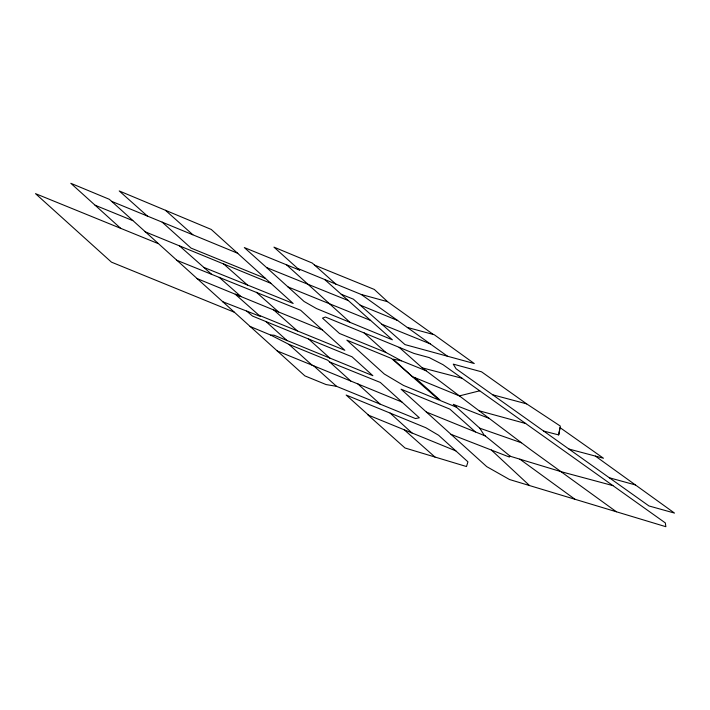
<?xml version="1.0" encoding="UTF-8"?>
<svg xmlns="http://www.w3.org/2000/svg" width="710" height="710" viewBox="0 0 710 710"><rect width="100%" height="100%" fill="white"/><g stroke="black" fill="none" stroke-linecap="round" stroke-linejoin="round"><path stroke-width="1.06" d="M543.771 431.094L558.681 434.902L560.048 427.633L603.465 458.243L569.038 449.075M558.681 434.902L560.35 426.089L526.651 403.875L481.54 371.818L453.246 364.123L456.06 368.765L648.949 505.946L674.5 513.082L595.388 456.095M479.72 390.802L459.405 395.905L412.43 376.646L393.136 359.154L401.425 360.804L426.142 370.78M250.062 326.458L270.758 335.111L273.989 335.173L372.874 375.705L351.983 356.775L252.52 316.065L246.645 311.069M329.724 362.029L380.32 382.45L419.335 417.799L415.457 418.554L336.54 386.338L326.067 384.554L304.874 375.883L109.358 199.315L70.814 183.295L120.665 228.327M399.127 347.323L422.272 367.86L462.13 378.279M492.811 394.822L526.651 403.875M612.934 485.622L561.725 471.857L509.336 455.989L509.425 457.062L451.036 434.36M407.327 327.434L434.254 334.73L474.262 363.547L404.984 344.598L353.376 299.167L341.226 294.268M479.108 410.779L525.684 423.515M335.848 284.08L312.222 263.028L273.945 247.133L297.738 268.478L361.283 294.481L387.607 301.706L433.322 334.472M609.375 477.786L635.423 484.939M489.243 418.438L453.273 404.327L479.756 428.183L521.513 442.809M222.541 301.652L260.224 316.376L235.232 294.215L241.045 296.594L219.212 277.344M297.738 268.478L299.735 270.199L244.311 247.559L266.587 267.563L348.308 300.578M203.788 267.377L293.159 303.472L211.243 229.445L119.227 190.946L147.387 216.062L237.797 253.31M176.559 260.188L300.632 310.252L344.829 350.296L259.079 315.284M381.865 324.248L430.287 343.889M288.011 286.938L370.638 320.458M426.337 412.022L485.249 435.922M314.512 265.087L374.285 289.431L387.607 301.706M95.069 205.226L132.788 220.615M265.54 278.453L191.025 248.092L162.182 222.15M158.144 243.583L35.5 193.644L111.461 262.15L234.238 312.187M277.228 350.953L313.66 365.81L336.54 386.338M401.425 360.804L385.77 352.4L339.46 333.46L322.509 318.133L325.428 317.033L414.072 353.465L429.222 357.591L443.031 364.692L665.323 522.915L665.865 526.705L509.523 479.525L486.74 466.639L401.079 389.186L449.803 409.084L475.407 431.928M196.856 278.489L322.313 329.893M270.758 335.111L288.89 344.35L327.683 360.183L350.758 381.03M455.855 450.894L367.975 414.968L404.993 447.983L466.488 466.541L467.943 461.837L438.629 435.283L425.831 427.731L346.152 395.044L368.721 415.279M360.121 305.105L397.689 320.521M145.115 231.78L270.998 283.397M456.468 407.203L440.803 400.76L414.959 377.684M401.904 402.011L312.072 365.171L288.89 344.35M111.594 201.329L147.387 216.062M361.283 294.481L447.477 356.216M519.862 459.175L574.976 499.272M616.386 511.768L530.317 449.457L422.272 367.86M510.286 456.273L483.998 434.902L479.756 428.183M223.659 263.987L247.462 285.021M256.381 292.289L278.613 311.983M273.749 309.995L297.392 330.922M404.238 429.79L434.973 457.036M179.47 245.864L211.571 274.264M324.63 279.491L392.373 339.815L316.483 308.557L304.111 301.493L266.587 267.563M165.43 210.284L192.863 234.761M308.601 339.016L329.857 358.124M364.177 332.954L385.77 352.4M265.904 321.541L287.124 340.649M286.467 264.777L350.065 322.393M357.929 383.977L380.019 404.017M390.092 413.069L411.995 432.967M491.373 450.042L529.571 485.578M391.529 358.488L346.853 340.143L384.296 374.01L403.502 385.423L439.188 400.103L391.529 358.488"/></g></svg>
